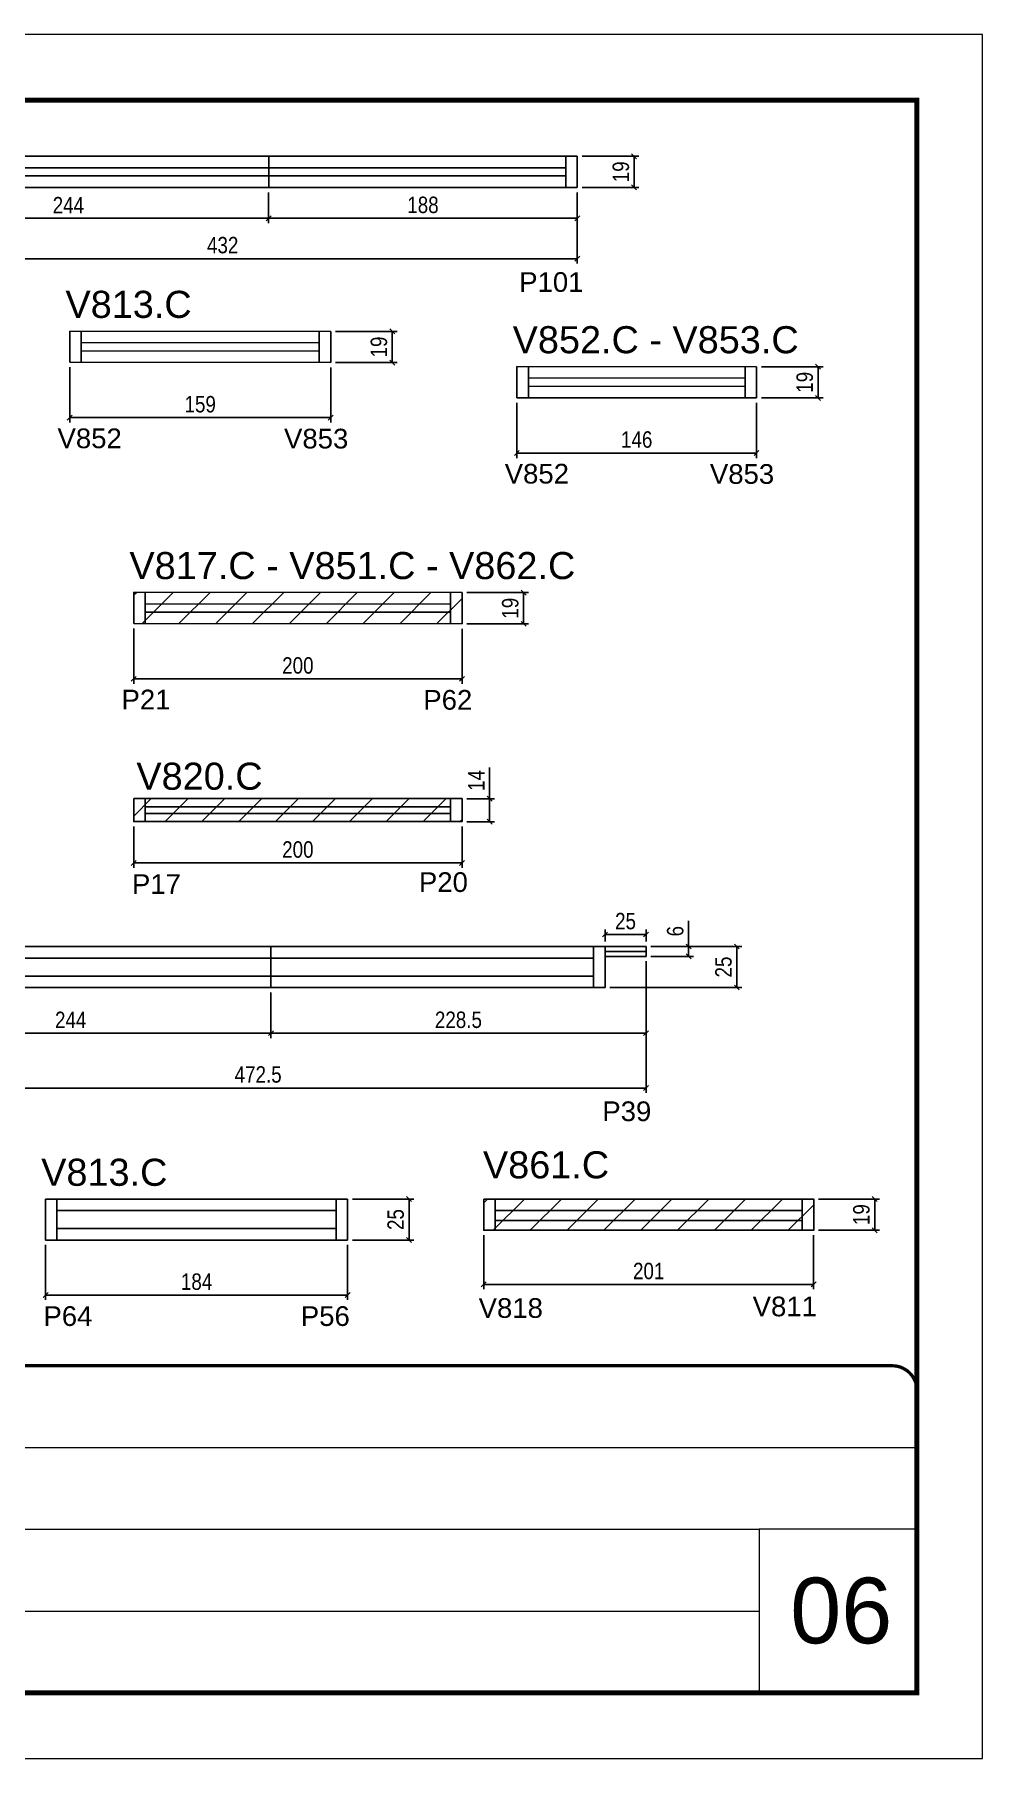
# Model space of a CAD drawing. Extents: x 1959 to 8212, y 239 to 4735.
# Drawn here: x 4465 to 5042, y 2537 to 3587 of the extents above; entities that cross this region are included whole.
import ezdxf

# ---------------------------------------------------------------- set-up
doc = ezdxf.new("R2010")
doc.units = 0
doc.linetypes.add('CONTINUO', pattern=[0])
doc.linetypes.add('DASHED', pattern=[0.75, 0.5, -0.25])
for name, color, linetype in [('5', 5, 'Continuous'), ('COTA', 241, 'Continuous'), ('NOMENCLATURA', 7, 'Continuous'), ('Painéis', 200, 'Continuous'), ('SARR_2.2x7', 40, 'Continuous'), ('SARR_EDITAR', 141, 'Continuous')]:
    doc.layers.add(name, color=color, linetype=linetype)
for name, color, linetype, lineweight in [('CARIMBO', 255, 'Continuous', 9), ('Folhas', 255, 'Continuous', 9), ('REAPROVEITAMENTO', 251, 'Continuous', 9), ('SARRAFO DE PRESSAO', 251, 'DASHED', 9)]:
    doc.layers.add(name, color=color, linetype=linetype, lineweight=lineweight)
doc.styles.add('ARIAL', font='arial.ttf')
doc.styles.add('COTA TECNICA', font='techl___.ttf', dxfattribs={"height": 10})
doc.styles.add('COTA TECNICA-50', font='techl___.ttf', dxfattribs={"height": 10})
doc.styles.get("Standard").update_dxf_attribs({"font": 'arial.ttf'})
doc.dimstyles.new('COTA PAINEL-50', dxfattribs={"dimtxt": 10, "dimasz": 3, "dimexe": 3, "dimexo": 3, "dimgap": 3, "dimtad": 1, "dimdec": 1, "dimzin": 12, "dimdsep": 46, "dimtxsty": 'COTA TECNICA-50', "dimblk1": 'OBLIQUE', "dimblk2": 'OBLIQUE', "dimsah": 1, "dimcen": 0.9, "dimclrd": 4, "dimclre": 4, "dimclrt": 240, "dimadec": 1, "dimazin": 3, "dimtfac": 1, "dimtdec": 1, "dimtmove": 0, "dimatfit": 3, "dimfxl": 1, "dimtolj": 1, "dimtzin": 12, "dimarcsym": 0})
doc.dimstyles.new('PAINEL', dxfattribs={"dimtxt": 10, "dimasz": 3, "dimexe": 3, "dimexo": 3, "dimgap": 3, "dimtad": 1, "dimdec": 1, "dimzin": 12, "dimdsep": 46, "dimtxsty": 'COTA TECNICA', "dimblk1": 'OBLIQUE', "dimblk2": 'OBLIQUE', "dimsah": 1, "dimcen": 0.9, "dimclrd": 4, "dimclre": 4, "dimclrt": 240, "dimadec": 1, "dimazin": 3, "dimtfac": 1, "dimtdec": 1, "dimtmove": 0, "dimatfit": 3, "dimfxl": 1, "dimtolj": 1, "dimtzin": 12, "dimarcsym": 0})
pattern_1 = [(45, (0, -45.152), (-11.22532, 11.22532), [])]

# ---------------------------------------------------------------- blocks, each defined once
blk = doc.blocks.new('9999999999')
at = {"color": 30, "linetype": 'CONTINUO'}
for p, q in [((98564.6, 34379.6), (99584, 34379.6)), ((98564.6, 34329.8), (99488, 34329.8)), ((99584, 34329.8), (99488, 34329.8)), ((99488, 34329.8), (99488, 34230.2)), ((98564.6, 34280), (99488, 34280))]:
    blk.add_line(p, q, dxfattribs=at)
at = {"color": 30, "linetype": 'CONTINUO', "const_width": 2}
blk.add_lwpolyline([(99584, 34230.2), (99584, 34414.4, 0.414214), (99569, 34429.4), (98229, 34429.4, 0.414214), (98214, 34414.4), (98214, 34245.2, 0.414214), (98229, 34230.2), (99584, 34230.2)], format="xyb", dxfattribs=at)
at = {"layer": 'Folhas'}
blk.add_lwpolyline([(98139, 34190.2), (99624, 34190.2), (99624, 35240.2), (98139, 35240.2)], close=True, dxfattribs=at)
at = {"layer": 'Folhas', "color": 30, "const_width": 3}
blk.add_lwpolyline([(98214, 34230.2), (99584, 34230.2), (99584, 35200.2), (98214, 35200.2)], close=True, dxfattribs=at)
blk = doc.blocks.new('_Oblique')
at = {"color": 0, "linetype": 'ByBlock', "lineweight": -2}
blk.add_line((-0.5, -0.5), (0.5, 0.5), dxfattribs=at)
blk = doc.blocks.new('*D347')
at = {"layer": 'COTA', "color": 4, "lineweight": -2, "transparency": 16777216}
for p, q in [((4363.4, 3490.5), (4363.4, 3447.1)), ((4795.4, 3490.5), (4795.4, 3447.1)), ((4363.4, 3450.1), (4795.4, 3450.1))]:
    blk.add_line(p, q, dxfattribs=at)
at = {"layer": 'Defpoints', "color": 0, "transparency": 16777216}
for p in [(4363.4, 3493.5), (4795.4, 3493.5), (4795.4, 3450.1)]:
    blk.add_point(p, dxfattribs=at)
at = {"layer": 'COTA', "color": 4, "lineweight": -2, "transparency": 16777216, "xscale": 3, "yscale": 3, "zscale": 3, "rotation": 180}
blk.add_blockref('_Oblique', (4363.4, 3450.1), dxfattribs=at)
at = {"layer": 'COTA', "color": 4, "lineweight": -2, "transparency": 16777216, "xscale": 3, "yscale": 3, "zscale": 3}
blk.add_blockref('_Oblique', (4795.4, 3450.1), dxfattribs=at)
at = {"layer": 'COTA', "color": 240, "transparency": 16777216, "insert": (4579.4, 3458.3), "char_height": 10, "attachment_point": 5, "style": 'COTA TECNICA'}
blk.add_mtext('\\A1;432', dxfattribs=at)
blk = doc.blocks.new('*D348')
at = {"layer": 'COTA', "color": 4, "lineweight": -2, "transparency": 16777216}
for p, q in [((4798.4, 3512.5), (4833, 3512.5)), ((4830, 3493.5), (4830, 3512.5)), ((4798.4, 3493.5), (4833, 3493.5))]:
    blk.add_line(p, q, dxfattribs=at)
at = {"layer": 'Defpoints', "color": 0, "transparency": 16777216}
for p in [(4795.4, 3512.5), (4830, 3512.5), (4795.4, 3493.5)]:
    blk.add_point(p, dxfattribs=at)
at = {"layer": 'COTA', "color": 4, "lineweight": -2, "transparency": 16777216, "xscale": 3, "yscale": 3, "zscale": 3}
for p, rotation in [((4830, 3512.5), 90), ((4830, 3493.5), 270)]:
    blk.add_blockref('_Oblique', p, dxfattribs=dict(at, rotation=rotation))
at = {"layer": 'COTA', "color": 240, "transparency": 16777216, "insert": (4822, 3503), "char_height": 10, "attachment_point": 5, "rotation": 90, "style": 'COTA TECNICA'}
blk.add_mtext('\\A1;19', dxfattribs=at)
blk = doc.blocks.new('*D349')
at = {"layer": 'COTA', "color": 4, "lineweight": -2, "transparency": 16777216}
for p, q in [((4363.4, 3490.5), (4363.4, 3471.7)), ((4607.4, 3490.5), (4607.4, 3471.7)), ((4363.4, 3474.7), (4607.4, 3474.7))]:
    blk.add_line(p, q, dxfattribs=at)
at = {"layer": 'Defpoints', "color": 0, "transparency": 16777216}
for p in [(4363.4, 3493.5), (4607.4, 3493.5), (4607.4, 3474.7)]:
    blk.add_point(p, dxfattribs=at)
at = {"layer": 'COTA', "color": 4, "lineweight": -2, "transparency": 16777216, "xscale": 3, "yscale": 3, "zscale": 3, "rotation": 180}
blk.add_blockref('_Oblique', (4363.4, 3474.7), dxfattribs=at)
at = {"layer": 'COTA', "color": 4, "lineweight": -2, "transparency": 16777216, "xscale": 3, "yscale": 3, "zscale": 3}
blk.add_blockref('_Oblique', (4607.4, 3474.7), dxfattribs=at)
at = {"layer": 'COTA', "color": 240, "transparency": 16777216, "insert": (4485.4, 3482.7), "char_height": 10, "attachment_point": 5, "style": 'COTA TECNICA'}
blk.add_mtext('\\A1;244', dxfattribs=at)
blk = doc.blocks.new('*D350')
at = {"layer": 'COTA', "color": 4, "lineweight": -2, "transparency": 16777216}
for p, q in [((4607.4, 3490.5), (4607.4, 3471.7)), ((4795.4, 3490.5), (4795.4, 3471.7)), ((4607.4, 3474.7), (4795.4, 3474.7))]:
    blk.add_line(p, q, dxfattribs=at)
at = {"layer": 'Defpoints', "color": 0, "transparency": 16777216}
for p in [(4607.4, 3493.5), (4795.4, 3493.5), (4795.4, 3474.7)]:
    blk.add_point(p, dxfattribs=at)
at = {"layer": 'COTA', "color": 4, "lineweight": -2, "transparency": 16777216, "xscale": 3, "yscale": 3, "zscale": 3, "rotation": 180}
blk.add_blockref('_Oblique', (4607.4, 3474.7), dxfattribs=at)
at = {"layer": 'COTA', "color": 4, "lineweight": -2, "transparency": 16777216, "xscale": 3, "yscale": 3, "zscale": 3}
blk.add_blockref('_Oblique', (4795.4, 3474.7), dxfattribs=at)
at = {"layer": 'COTA', "color": 240, "transparency": 16777216, "insert": (4701.4, 3482.8), "char_height": 10, "attachment_point": 5, "style": 'COTA TECNICA'}
blk.add_mtext('\\A1;188', dxfattribs=at)
blk = doc.blocks.new('*D381')
at = {"layer": 'COTA', "color": 4, "lineweight": -2, "transparency": 16777216}
for p, q in [((4364.8, 3003.2), (4364.8, 2975.4)), ((4608.8, 3003.2), (4608.8, 2975.4)), ((4364.8, 2978.4), (4608.8, 2978.4))]:
    blk.add_line(p, q, dxfattribs=at)
at = {"layer": 'Defpoints', "color": 0, "transparency": 16777216}
for p in [(4364.8, 3006.2), (4608.8, 3006.2), (4608.8, 2978.4)]:
    blk.add_point(p, dxfattribs=at)
at = {"layer": 'COTA', "color": 4, "lineweight": -2, "transparency": 16777216, "xscale": 3, "yscale": 3, "zscale": 3, "rotation": 180}
blk.add_blockref('_Oblique', (4364.8, 2978.4), dxfattribs=at)
at = {"layer": 'COTA', "color": 4, "lineweight": -2, "transparency": 16777216, "xscale": 3, "yscale": 3, "zscale": 3}
blk.add_blockref('_Oblique', (4608.8, 2978.4), dxfattribs=at)
at = {"layer": 'COTA', "color": 240, "transparency": 16777216, "insert": (4486.8, 2986.5), "char_height": 10, "attachment_point": 5, "style": 'COTA TECNICA'}
blk.add_mtext('\\A1;244', dxfattribs=at)
blk = doc.blocks.new('*D382')
at = {"layer": 'COTA', "color": 4, "lineweight": -2, "transparency": 16777216}
for p, q in [((4837.3, 3022.2), (4837.3, 2942)), ((4364.8, 3003.2), (4364.8, 2942)), ((4364.8, 2945), (4837.3, 2945))]:
    blk.add_line(p, q, dxfattribs=at)
at = {"layer": 'Defpoints', "color": 0, "transparency": 16777216}
for p in [(4837.3, 3025.2), (4364.8, 3006.2), (4837.3, 2945)]:
    blk.add_point(p, dxfattribs=at)
at = {"layer": 'COTA', "color": 4, "lineweight": -2, "transparency": 16777216, "xscale": 3, "yscale": 3, "zscale": 3, "rotation": 180}
blk.add_blockref('_Oblique', (4364.8, 2945), dxfattribs=at)
at = {"layer": 'COTA', "color": 4, "lineweight": -2, "transparency": 16777216, "xscale": 3, "yscale": 3, "zscale": 3}
blk.add_blockref('_Oblique', (4837.3, 2945), dxfattribs=at)
at = {"layer": 'COTA', "color": 240, "transparency": 16777216, "insert": (4601, 2953.2), "char_height": 10, "attachment_point": 5, "style": 'COTA TECNICA'}
blk.add_mtext('\\A1;472.5', dxfattribs=at)
blk = doc.blocks.new('*D383')
at = {"layer": 'COTA', "color": 4, "lineweight": -2, "transparency": 16777216}
for p, q in [((4837.3, 3022.2), (4837.3, 2975.4)), ((4608.8, 3003.2), (4608.8, 2975.4)), ((4608.8, 2978.4), (4837.3, 2978.4))]:
    blk.add_line(p, q, dxfattribs=at)
at = {"layer": 'Defpoints', "color": 0, "transparency": 16777216}
for p in [(4837.3, 3025.2), (4608.8, 3006.2), (4837.3, 2978.4)]:
    blk.add_point(p, dxfattribs=at)
at = {"layer": 'COTA', "color": 4, "lineweight": -2, "transparency": 16777216, "xscale": 3, "yscale": 3, "zscale": 3, "rotation": 180}
blk.add_blockref('_Oblique', (4608.8, 2978.4), dxfattribs=at)
at = {"layer": 'COTA', "color": 4, "lineweight": -2, "transparency": 16777216, "xscale": 3, "yscale": 3, "zscale": 3}
blk.add_blockref('_Oblique', (4837.3, 2978.4), dxfattribs=at)
at = {"layer": 'COTA', "color": 240, "transparency": 16777216, "insert": (4723, 2986.5), "char_height": 10, "attachment_point": 5, "style": 'COTA TECNICA'}
blk.add_mtext('\\A1;228.5', dxfattribs=at)
blk = doc.blocks.new('*D384')
at = {"layer": 'COTA', "color": 4, "lineweight": -2, "transparency": 16777216}
for p, q in [((4812.3, 3034.2), (4812.3, 3041.5)), ((4812.3, 3038.5), (4837.3, 3038.5)), ((4837.3, 3034.2), (4837.3, 3041.5))]:
    blk.add_line(p, q, dxfattribs=at)
at = {"layer": 'Defpoints', "color": 0, "transparency": 16777216}
for p in [(4837.3, 3038.5), (4812.3, 3031.2), (4837.3, 3031.2)]:
    blk.add_point(p, dxfattribs=at)
at = {"layer": 'COTA', "color": 4, "lineweight": -2, "transparency": 16777216, "xscale": 3, "yscale": 3, "zscale": 3, "rotation": 180}
blk.add_blockref('_Oblique', (4812.3, 3038.5), dxfattribs=at)
at = {"layer": 'COTA', "color": 4, "lineweight": -2, "transparency": 16777216, "xscale": 3, "yscale": 3, "zscale": 3}
blk.add_blockref('_Oblique', (4837.3, 3038.5), dxfattribs=at)
at = {"layer": 'COTA', "color": 240, "transparency": 16777216, "insert": (4824.8, 3046.6), "char_height": 10, "attachment_point": 5, "style": 'COTA TECNICA'}
blk.add_mtext('\\A1;25', dxfattribs=at)
blk = doc.blocks.new('*D385')
at = {"layer": 'COTA', "color": 4, "lineweight": -2, "transparency": 16777216}
for p, q in [((4863.2, 3031.2), (4863.2, 3046.8)), ((4840.3, 3031.2), (4866.2, 3031.2)), ((4840.3, 3025.2), (4866.2, 3025.2)), ((4863.2, 3025.2), (4863.2, 3031.2))]:
    blk.add_line(p, q, dxfattribs=at)
at = {"layer": 'Defpoints', "color": 0, "transparency": 16777216}
for p in [(4837.3, 3031.2), (4837.3, 3025.2), (4863.2, 3031.2)]:
    blk.add_point(p, dxfattribs=at)
at = {"layer": 'COTA', "color": 4, "lineweight": -2, "transparency": 16777216, "xscale": 3, "yscale": 3, "zscale": 3}
for p, rotation in [((4863.2, 3031.2), 90), ((4863.2, 3025.2), 270)]:
    blk.add_blockref('_Oblique', p, dxfattribs=dict(at, rotation=rotation))
at = {"layer": 'COTA', "color": 240, "transparency": 16777216, "insert": (4855.1, 3040.5), "char_height": 10, "attachment_point": 5, "rotation": 90, "style": 'COTA TECNICA'}
blk.add_mtext('\\A1;6', dxfattribs=at)
blk = doc.blocks.new('*D386')
at = {"layer": 'COTA', "color": 4, "lineweight": -2, "transparency": 16777216}
for p, q in [((4840.3, 3031.2), (4895.6, 3031.2)), ((4892.6, 3006.2), (4892.6, 3031.2)), ((4815.3, 3006.2), (4895.6, 3006.2))]:
    blk.add_line(p, q, dxfattribs=at)
at = {"layer": 'Defpoints', "color": 0, "transparency": 16777216}
for p in [(4837.3, 3031.2), (4892.6, 3031.2), (4812.3, 3006.2)]:
    blk.add_point(p, dxfattribs=at)
at = {"layer": 'COTA', "color": 4, "lineweight": -2, "transparency": 16777216, "xscale": 3, "yscale": 3, "zscale": 3}
for p, rotation in [((4892.6, 3031.2), 90), ((4892.6, 3006.2), 270)]:
    blk.add_blockref('_Oblique', p, dxfattribs=dict(at, rotation=rotation))
at = {"layer": 'COTA', "color": 240, "transparency": 16777216, "insert": (4884.5, 3018.7), "char_height": 10, "attachment_point": 5, "rotation": 90, "style": 'COTA TECNICA'}
blk.add_mtext('\\A1;25', dxfattribs=at)
blk = doc.blocks.new('*D1040')
at = {"layer": 'COTA', "color": 4, "lineweight": -2, "transparency": 16777216}
for p, q in [((4486.2, 3384), (4486.2, 3350.3)), ((4645.2, 3383.8), (4645.2, 3350.3)), ((4486.2, 3353.3), (4645.2, 3353.3))]:
    blk.add_line(p, q, dxfattribs=at)
at = {"layer": 'Defpoints', "color": 0, "transparency": 16777216}
for p in [(4486.2, 3387), (4645.2, 3386.8), (4645.2, 3353.3)]:
    blk.add_point(p, dxfattribs=at)
at = {"layer": 'COTA', "color": 4, "lineweight": -2, "transparency": 16777216, "xscale": 3, "yscale": 3, "zscale": 3, "rotation": 180}
blk.add_blockref('_Oblique', (4486.2, 3353.3), dxfattribs=at)
at = {"layer": 'COTA', "color": 4, "lineweight": -2, "transparency": 16777216, "xscale": 3, "yscale": 3, "zscale": 3}
blk.add_blockref('_Oblique', (4645.2, 3353.3), dxfattribs=at)
at = {"layer": 'COTA', "color": 240, "transparency": 16777216, "insert": (4565.7, 3361.4), "char_height": 10, "attachment_point": 5, "style": 'COTA TECNICA'}
blk.add_mtext('\\A1;159', dxfattribs=at)
blk = doc.blocks.new('*D1041')
at = {"layer": 'COTA', "color": 4, "lineweight": -2, "transparency": 16777216}
for p, q in [((4648.2, 3405.8), (4685.7, 3405.8)), ((4682.7, 3405.8), (4682.7, 3386.8)), ((4648.2, 3386.8), (4685.7, 3386.8))]:
    blk.add_line(p, q, dxfattribs=at)
at = {"layer": 'Defpoints', "color": 0, "transparency": 16777216}
for p in [(4645.2, 3405.8), (4645.2, 3386.8), (4682.7, 3386.8)]:
    blk.add_point(p, dxfattribs=at)
at = {"layer": 'COTA', "color": 4, "lineweight": -2, "transparency": 16777216, "xscale": 3, "yscale": 3, "zscale": 3}
for p, rotation in [((4682.7, 3405.8), 90), ((4682.7, 3386.8), 270)]:
    blk.add_blockref('_Oblique', p, dxfattribs=dict(at, rotation=rotation))
at = {"layer": 'COTA', "color": 240, "transparency": 16777216, "insert": (4674.6, 3396.3), "char_height": 10, "attachment_point": 5, "rotation": 90, "style": 'COTA TECNICA'}
blk.add_mtext('\\A1;19', dxfattribs=at)
blk = doc.blocks.new('*D1054')
at = {"layer": 'COTA', "color": 4, "lineweight": -2, "transparency": 16777216}
for p, q in [((4525.2, 3224.9), (4525.2, 3191.2)), ((4725.2, 3224.7), (4725.2, 3191.2)), ((4525.2, 3194.2), (4725.2, 3194.2))]:
    blk.add_line(p, q, dxfattribs=at)
at = {"layer": 'Defpoints', "color": 0, "transparency": 16777216}
for p in [(4525.2, 3227.9), (4725.2, 3227.7), (4725.2, 3194.2)]:
    blk.add_point(p, dxfattribs=at)
at = {"layer": 'COTA', "color": 4, "lineweight": -2, "transparency": 16777216, "xscale": 3, "yscale": 3, "zscale": 3, "rotation": 180}
blk.add_blockref('_Oblique', (4525.2, 3194.2), dxfattribs=at)
at = {"layer": 'COTA', "color": 4, "lineweight": -2, "transparency": 16777216, "xscale": 3, "yscale": 3, "zscale": 3}
blk.add_blockref('_Oblique', (4725.2, 3194.2), dxfattribs=at)
at = {"layer": 'COTA', "color": 240, "transparency": 16777216, "insert": (4625.2, 3202.3), "char_height": 10, "attachment_point": 5, "style": 'COTA TECNICA'}
blk.add_mtext('\\A1;200', dxfattribs=at)
blk = doc.blocks.new('*D1055')
at = {"layer": 'COTA', "color": 4, "lineweight": -2, "transparency": 16777216}
for p, q in [((4728.2, 3246.7), (4765.7, 3246.7)), ((4762.7, 3246.7), (4762.7, 3227.7)), ((4728.2, 3227.7), (4765.7, 3227.7))]:
    blk.add_line(p, q, dxfattribs=at)
at = {"layer": 'Defpoints', "color": 0, "transparency": 16777216}
for p in [(4725.2, 3246.7), (4725.2, 3227.7), (4762.7, 3227.7)]:
    blk.add_point(p, dxfattribs=at)
at = {"layer": 'COTA', "color": 4, "lineweight": -2, "transparency": 16777216, "xscale": 3, "yscale": 3, "zscale": 3}
for p, rotation in [((4762.7, 3246.7), 90), ((4762.7, 3227.7), 270)]:
    blk.add_blockref('_Oblique', p, dxfattribs=dict(at, rotation=rotation))
at = {"layer": 'COTA', "color": 240, "transparency": 16777216, "insert": (4754.6, 3237.2), "char_height": 10, "attachment_point": 5, "rotation": 90, "style": 'COTA TECNICA'}
blk.add_mtext('\\A1;19', dxfattribs=at)
blk = doc.blocks.new('*D1056')
at = {"layer": 'COTA', "color": 4, "linetype": 'ByBlock', "lineweight": -2, "transparency": 16777216}
for p, q in [((4525.2, 3104.2), (4525.2, 3079.1)), ((4725.2, 3104.2), (4725.2, 3079.1)), ((4525.2, 3082.1), (4725.2, 3082.1))]:
    blk.add_line(p, q, dxfattribs=at)
at = {"layer": 'Defpoints', "color": 0, "linetype": 'ByBlock', "transparency": 16777216}
for p in [(4525.2, 3107.2), (4725.2, 3107.2), (4725.2, 3082.1)]:
    blk.add_point(p, dxfattribs=at)
at = {"layer": 'COTA', "color": 4, "linetype": 'ByBlock', "lineweight": -2, "transparency": 16777216, "xscale": 3, "yscale": 3, "zscale": 3, "rotation": 180}
blk.add_blockref('_Oblique', (4525.2, 3082.1), dxfattribs=at)
at = {"layer": 'COTA', "color": 4, "linetype": 'ByBlock', "lineweight": -2, "transparency": 16777216, "xscale": 3, "yscale": 3, "zscale": 3}
blk.add_blockref('_Oblique', (4725.2, 3082.1), dxfattribs=at)
at = {"layer": 'COTA', "color": 240, "linetype": 'ByBlock', "transparency": 16777216, "insert": (4625.2, 3090.2), "char_height": 10, "attachment_point": 5, "style": 'COTA TECNICA-50'}
blk.add_mtext('\\A1;200', dxfattribs=at)
blk = doc.blocks.new('*D1057')
at = {"layer": 'COTA', "color": 4, "lineweight": -2, "transparency": 16777216}
for p, q in [((4742, 3121.2), (4742, 3140.3)), ((4728.2, 3121.2), (4745, 3121.2)), ((4742, 3107.2), (4742, 3121.2)), ((4728.2, 3107.2), (4745, 3107.2))]:
    blk.add_line(p, q, dxfattribs=at)
at = {"layer": 'Defpoints', "color": 0, "transparency": 16777216}
for p in [(4725.2, 3121.2), (4742, 3121.2), (4725.2, 3107.2)]:
    blk.add_point(p, dxfattribs=at)
at = {"layer": 'COTA', "color": 4, "lineweight": -2, "transparency": 16777216, "xscale": 3, "yscale": 3, "zscale": 3}
for p, rotation in [((4742, 3121.2), 90), ((4742, 3107.2), 270)]:
    blk.add_blockref('_Oblique', p, dxfattribs=dict(at, rotation=rotation))
at = {"layer": 'COTA', "color": 240, "transparency": 16777216, "insert": (4733.9, 3132.3), "char_height": 10, "attachment_point": 5, "rotation": 90, "style": 'COTA TECNICA'}
blk.add_mtext('\\A1;14', dxfattribs=at)
blk = doc.blocks.new('*D1152')
at = {"layer": 'COTA', "color": 4, "lineweight": -2, "transparency": 16777216}
for p, q in [((4471.5, 2849.4), (4471.5, 2815.9)), ((4655.5, 2849.4), (4655.5, 2815.9)), ((4471.5, 2818.9), (4655.5, 2818.9))]:
    blk.add_line(p, q, dxfattribs=at)
at = {"layer": 'Defpoints', "color": 0, "transparency": 16777216}
for p in [(4471.5, 2852.4), (4655.5, 2852.4), (4655.5, 2818.9)]:
    blk.add_point(p, dxfattribs=at)
at = {"layer": 'COTA', "color": 4, "lineweight": -2, "transparency": 16777216, "xscale": 3, "yscale": 3, "zscale": 3, "rotation": 180}
blk.add_blockref('_Oblique', (4471.5, 2818.9), dxfattribs=at)
at = {"layer": 'COTA', "color": 4, "lineweight": -2, "transparency": 16777216, "xscale": 3, "yscale": 3, "zscale": 3}
blk.add_blockref('_Oblique', (4655.5, 2818.9), dxfattribs=at)
at = {"layer": 'COTA', "color": 240, "transparency": 16777216, "insert": (4563.5, 2827), "char_height": 10, "attachment_point": 5, "style": 'COTA TECNICA'}
blk.add_mtext('\\A1;184', dxfattribs=at)
blk = doc.blocks.new('*D1153')
at = {"layer": 'COTA', "color": 4, "lineweight": -2, "transparency": 16777216}
for p, q in [((4658.5, 2877.4), (4695.9, 2877.4)), ((4692.9, 2877.4), (4692.9, 2852.4)), ((4658.5, 2852.4), (4695.9, 2852.4))]:
    blk.add_line(p, q, dxfattribs=at)
at = {"layer": 'Defpoints', "color": 0, "transparency": 16777216}
for p in [(4655.5, 2877.4), (4655.5, 2852.4), (4692.9, 2852.4)]:
    blk.add_point(p, dxfattribs=at)
at = {"layer": 'COTA', "color": 4, "lineweight": -2, "transparency": 16777216, "xscale": 3, "yscale": 3, "zscale": 3}
for p, rotation in [((4692.9, 2877.4), 90), ((4692.9, 2852.4), 270)]:
    blk.add_blockref('_Oblique', p, dxfattribs=dict(at, rotation=rotation))
at = {"layer": 'COTA', "color": 240, "transparency": 16777216, "insert": (4684.8, 2864.9), "char_height": 10, "attachment_point": 5, "rotation": 90, "style": 'COTA TECNICA'}
blk.add_mtext('\\A1;25', dxfattribs=at)
blk = doc.blocks.new('*D1173')
at = {"layer": 'COTA', "color": 4, "lineweight": -2, "transparency": 16777216}
for p, q in [((4758.6, 3362.4), (4758.6, 3328.7)), ((4904.6, 3362.3), (4904.6, 3328.7)), ((4758.6, 3331.7), (4904.6, 3331.7))]:
    blk.add_line(p, q, dxfattribs=at)
at = {"layer": 'Defpoints', "color": 0, "transparency": 16777216}
for p in [(4758.6, 3365.4), (4904.6, 3365.3), (4904.6, 3331.7)]:
    blk.add_point(p, dxfattribs=at)
at = {"layer": 'COTA', "color": 4, "lineweight": -2, "transparency": 16777216, "xscale": 3, "yscale": 3, "zscale": 3, "rotation": 180}
blk.add_blockref('_Oblique', (4758.6, 3331.7), dxfattribs=at)
at = {"layer": 'COTA', "color": 4, "lineweight": -2, "transparency": 16777216, "xscale": 3, "yscale": 3, "zscale": 3}
blk.add_blockref('_Oblique', (4904.6, 3331.7), dxfattribs=at)
at = {"layer": 'COTA', "color": 240, "transparency": 16777216, "insert": (4831.6, 3339.9), "char_height": 10, "attachment_point": 5, "style": 'COTA TECNICA'}
blk.add_mtext('\\A1;146', dxfattribs=at)
blk = doc.blocks.new('*D1174')
at = {"layer": 'COTA', "color": 4, "lineweight": -2, "transparency": 16777216}
for p, q in [((4907.6, 3384.3), (4945.1, 3384.3)), ((4942.1, 3384.3), (4942.1, 3365.3)), ((4907.6, 3365.3), (4945.1, 3365.3))]:
    blk.add_line(p, q, dxfattribs=at)
at = {"layer": 'Defpoints', "color": 0, "transparency": 16777216}
for p in [(4904.6, 3384.3), (4904.6, 3365.3), (4942.1, 3365.3)]:
    blk.add_point(p, dxfattribs=at)
at = {"layer": 'COTA', "color": 4, "lineweight": -2, "transparency": 16777216, "xscale": 3, "yscale": 3, "zscale": 3}
for p, rotation in [((4942.1, 3384.3), 90), ((4942.1, 3365.3), 270)]:
    blk.add_blockref('_Oblique', p, dxfattribs=dict(at, rotation=rotation))
at = {"layer": 'COTA', "color": 240, "transparency": 16777216, "insert": (4934, 3374.8), "char_height": 10, "attachment_point": 5, "rotation": 90, "style": 'COTA TECNICA'}
blk.add_mtext('\\A1;19', dxfattribs=at)
blk = doc.blocks.new('*D1203')
at = {"layer": 'COTA', "color": 4, "lineweight": -2, "transparency": 16777216}
for p, q in [((4942.4, 2877.4), (4979.6, 2877.4)), ((4976.6, 2858.4), (4976.6, 2877.4)), ((4942.4, 2858.4), (4979.6, 2858.4))]:
    blk.add_line(p, q, dxfattribs=at)
at = {"layer": 'Defpoints', "color": 0, "transparency": 16777216}
for p in [(4939.4, 2877.4), (4976.6, 2877.4), (4939.4, 2858.4)]:
    blk.add_point(p, dxfattribs=at)
at = {"layer": 'COTA', "color": 4, "lineweight": -2, "transparency": 16777216, "xscale": 3, "yscale": 3, "zscale": 3}
for p, rotation in [((4976.6, 2877.4), 90), ((4976.6, 2858.4), 270)]:
    blk.add_blockref('_Oblique', p, dxfattribs=dict(at, rotation=rotation))
at = {"layer": 'COTA', "color": 240, "transparency": 16777216, "insert": (4968.5, 2867.9), "char_height": 10, "attachment_point": 5, "rotation": 90, "style": 'COTA TECNICA'}
blk.add_mtext('\\A1;19', dxfattribs=at)
blk = doc.blocks.new('*D1204')
at = {"layer": 'COTA', "color": 4, "linetype": 'ByBlock', "lineweight": -2, "transparency": 16777216}
for p, q in [((4738.4, 2855.4), (4738.4, 2822.4)), ((4939.4, 2855.4), (4939.4, 2822.4)), ((4738.4, 2825.4), (4939.4, 2825.4))]:
    blk.add_line(p, q, dxfattribs=at)
at = {"layer": 'Defpoints', "color": 0, "linetype": 'ByBlock', "transparency": 16777216}
for p in [(4738.4, 2858.4), (4939.4, 2858.4), (4939.4, 2825.4)]:
    blk.add_point(p, dxfattribs=at)
at = {"layer": 'COTA', "color": 4, "linetype": 'ByBlock', "lineweight": -2, "transparency": 16777216, "xscale": 3, "yscale": 3, "zscale": 3, "rotation": 180}
blk.add_blockref('_Oblique', (4738.4, 2825.4), dxfattribs=at)
at = {"layer": 'COTA', "color": 4, "linetype": 'ByBlock', "lineweight": -2, "transparency": 16777216, "xscale": 3, "yscale": 3, "zscale": 3}
blk.add_blockref('_Oblique', (4939.4, 2825.4), dxfattribs=at)
at = {"layer": 'COTA', "color": 240, "linetype": 'ByBlock', "transparency": 16777216, "insert": (4838.9, 2833.5), "char_height": 10, "attachment_point": 5, "style": 'COTA TECNICA-50'}
blk.add_mtext('\\A1;201', dxfattribs=at)

msp = doc.modelspace()

# ---------------------------------------------------------------- hatches: boundary and pattern name
at = {"layer": 'REAPROVEITAMENTO'}
h = msp.add_hatch(dxfattribs=at)
h.set_pattern_fill('ANSI31', color=256, scale=5, style=0)
h.set_pattern_definition(pattern_1)
h.paths.add_polyline_path([(4725.21, 3227.72), (4725.21, 3246.72), (4525.21, 3246.89), (4525.21, 3227.89)])
h = msp.add_hatch(dxfattribs=at)
h.set_pattern_fill('ANSI31', color=256, scale=5, style=0)
h.set_pattern_definition(pattern_1)
h.paths.add_polyline_path([(4525.21, 3121.23), (4525.21, 3107.23), (4725.21, 3107.23), (4725.21, 3121.23)])
h = msp.add_hatch(dxfattribs=at)
h.set_pattern_fill('ANSI31', color=256, scale=5, style=0)
h.paths.add_polyline_path([(4939.41, 2877.4), (4738.41, 2877.4), (4738.41, 2858.4), (4939.41, 2858.4)])

# ---------------------------------------------------------------- linework, layer by layer
at = {"layer": 'COTA'}
msp.add_line((4812.3, 3025.17), (4812.3, 3031.17), dxfattribs=at)
at = {"layer": 'Painéis'}
for p, q in [((4363.41, 3512.51), (4795.41, 3512.51)), ((4607.41, 3493.51), (4607.41, 3512.51)), ((4795.41, 3512.51), (4795.41, 3493.51)), ((4795.41, 3493.51), (4363.41, 3493.51)), ((4486.23, 3386.98), (4486.23, 3405.98)), ((4486.23, 3405.98), (4645.22, 3405.81)), ((4645.22, 3405.81), (4645.22, 3386.81)), ((4645.22, 3386.81), (4486.23, 3386.98)), ((4758.64, 3365.44), (4758.64, 3384.44)), ((4758.64, 3384.44), (4904.64, 3384.27)), ((4904.64, 3384.27), (4904.64, 3365.27)), ((4904.64, 3365.27), (4758.64, 3365.44)), ((4525.21, 3227.89), (4525.21, 3246.89)), ((4525.21, 3246.89), (4725.21, 3246.72)), ((4725.21, 3246.72), (4725.21, 3227.72)), ((4725.21, 3227.72), (4525.21, 3227.89)), ((4608.8, 3031.17), (4608.8, 3006.17)), ((4471.45, 2852.4), (4471.45, 2877.4)), ((4471.45, 2877.4), (4655.45, 2877.4)), ((4655.45, 2877.4), (4655.45, 2852.4)), ((4655.45, 2852.4), (4471.45, 2852.4))]:
    msp.add_line(p, q, dxfattribs=at)
at = {"layer": 'Painéis', "linetype": 'ByBlock'}
for points in [[(4525.21, 3121.23), (4725.21, 3121.23), (4725.21, 3107.23), (4525.21, 3107.23)], [(4738.41, 2877.4), (4738.41, 2858.4), (4939.41, 2858.4), (4939.41, 2877.4)]]:
    msp.add_lwpolyline(points, close=True, dxfattribs=at)
at = {"layer": 'Painéis'}
msp.add_lwpolyline([(4364.8, 3031.17), (4364.8, 3006.17), (4812.3, 3006.17), (4812.3, 3025.17), (4837.3, 3025.17), (4837.3, 3031.17), (4364.8, 3031.17)], dxfattribs=at)
at = {"layer": 'SARR_2.2x7', "linetype": 'Continuous'}
for p, q in [((4788.41, 3512.51), (4788.41, 3493.51)), ((4607.41, 3505.51), (4370.41, 3505.51)), ((4370.41, 3500.51), (4607.41, 3500.51)), ((4788.41, 3505.51), (4607.41, 3505.51)), ((4607.41, 3500.51), (4788.41, 3500.51)), ((4493.23, 3405.98), (4493.23, 3386.98)), ((4638.22, 3405.81), (4638.22, 3386.81)), ((4638.22, 3398.81), (4493.23, 3398.98)), ((4493.23, 3393.98), (4638.22, 3393.81)), ((4765.64, 3384.44), (4765.64, 3365.44)), ((4897.64, 3384.27), (4897.64, 3365.27)), ((4897.64, 3377.27), (4765.64, 3377.44)), ((4765.64, 3372.44), (4897.64, 3372.27)), ((4532.21, 3246.89), (4532.21, 3227.89)), ((4718.21, 3246.72), (4718.21, 3227.72)), ((4718.21, 3239.72), (4532.21, 3239.89)), ((4532.21, 3234.89), (4718.21, 3234.72)), ((4532.21, 3121.23), (4532.21, 3107.23)), ((4718.21, 3121.23), (4718.21, 3107.23)), ((4371.8, 3024.17), (4608.8, 3024.17)), ((4805.3, 3024.17), (4608.8, 3024.17)), ((4805.3, 3031.17), (4805.3, 3006.17)), ((4371.8, 3013.17), (4608.8, 3013.17)), ((4805.3, 3013.17), (4608.8, 3013.17)), ((4478.45, 2877.4), (4478.45, 2852.4)), ((4648.45, 2877.4), (4648.45, 2852.4)), ((4745.41, 2877.4), (4745.41, 2858.4)), ((4932.41, 2877.4), (4932.41, 2858.4)), ((4648.45, 2870.4), (4478.45, 2870.4)), ((4745.41, 2870.4), (4932.41, 2870.4)), ((4478.45, 2859.4), (4648.45, 2859.4)), ((4745.41, 2864.4), (4932.41, 2864.4))]:
    msp.add_line(p, q, dxfattribs=at)
at = {"layer": 'SARR_EDITAR', "linetype": 'Continuous'}
for p, q in [((4532.21, 3116.23), (4718.21, 3116.23)), ((4718.21, 3112.23), (4532.21, 3112.23))]:
    msp.add_line(p, q, dxfattribs=at)
at = {"layer": 'SARR_EDITAR'}
msp.add_line((4812.3, 3028.17), (4837.3, 3028.17), dxfattribs=at)

# ---------------------------------------------------------------- block references
at = {"layer": 'SARRAFO DE PRESSAO', "color": 6, "linetype": 'ByBlock'}
msp.add_blockref('9999999999', (-94581.71, -31653.56), dxfattribs=at)

# ---------------------------------------------------------------- texts
at = {"layer": '5', "linetype": 'Continuous'}
for s, p in [('P101', (4760.04, 3429.88)), ('V852', (4478.79, 3334.68)), ('V853', (4616.78, 3334.51)), ('V852', (4751.21, 3313.14)), ('V853', (4876.2, 3312.97)), ('P21', (4517.78, 3175.59)), ('P62', (4701.62, 3175.42)), ('P20', (4698.95, 3064.4)), ('P17', (4524.16, 3063.24)), ('P39', (4810.67, 2924.84)), ('V818', (4735.32, 2805.01)), ('V811', (4902.25, 2805.97)), ('P64', (4470.22, 2800.09)), ('P56', (4627.01, 2800.09))]:
    msp.add_text(s, height=12, rotation=359.99996, dxfattribs=at).set_placement(p)
at = {"layer": 'CARIMBO', "style": 'ARIAL'}
msp.add_text('06', height=40, dxfattribs=at).set_placement((4925.13, 2606.79))
at = {"layer": 'NOMENCLATURA', "linetype": 'Continuous'}
for s, p in [('V813.C', (4483.63, 3414.03)), ('V852.C - V853.C', (4756.04, 3392.49)), ('V817.C - V851.C - V862.C', (4522.61, 3254.94)), ('V820.C', (4526.83, 3126.66)), ('V813.C', (4468.85, 2885.44)), ('V861.C', (4737.94, 2889.96))]:
    msp.add_text(s, height=16.5, dxfattribs=at).set_placement(p)

# ---------------------------------------------------------------- dimensions: what is measured, and where the dimension line sits
at = {"layer": 'COTA'}
for base, p1, p2, picture, middle in [((4830.04, 3512.51), (4795.41, 3493.51), (4795.41, 3512.51), '*D348', (4821.96, 3503.01)), ((4682.69, 3386.81), (4645.22, 3405.81), (4645.22, 3386.81), '*D1041', (4674.6, 3396.31)), ((4942.11, 3365.27), (4904.64, 3384.27), (4904.64, 3365.27), '*D1174', (4934.02, 3374.77)), ((4762.67, 3227.72), (4725.21, 3246.72), (4725.21, 3227.72), '*D1055', (4754.59, 3237.22)), ((4742.02, 3121.23), (4725.21, 3107.23), (4725.21, 3121.23), '*D1057', (4733.94, 3132.29)), ((4863.21, 3031.17), (4837.3, 3025.17), (4837.3, 3031.17), '*D385', (4855.11, 3040.5)), ((4892.58, 3031.17), (4812.3, 3006.17), (4837.3, 3031.17), '*D386', (4884.47, 3018.67)), ((4692.92, 2852.4), (4655.45, 2877.4), (4655.45, 2852.4), '*D1153', (4684.81, 2864.9)), ((4976.56, 2877.4), (4939.41, 2858.4), (4939.41, 2877.4), '*D1203', (4968.48, 2867.9))]:
    dim = msp.add_linear_dim(base=base, p1=p1, p2=p2, angle=90, dimstyle='PAINEL', dxfattribs=at)
    dim.commit()
    dim.dimension.update_dxf_attribs({"geometry": picture, "text_midpoint": middle})
for base, p1, p2, picture, middle in [((4795.41, 3450.09), (4363.41, 3493.51), (4795.41, 3493.51), '*D347', (4579.41, 3458.3)), ((4607.41, 3474.67), (4363.41, 3493.51), (4607.41, 3493.51), '*D349', (4485.41, 3482.74)), ((4645.22, 3353.29), (4486.23, 3386.98), (4645.22, 3386.81), '*D1040', (4565.73, 3361.43)), ((4904.64, 3331.75), (4758.64, 3365.44), (4904.64, 3365.27), '*D1173', (4831.64, 3339.85)), ((4725.21, 3194.2), (4525.21, 3227.89), (4725.21, 3227.72), '*D1054', (4625.21, 3202.3)), ((4837.3, 3038.46), (4812.3, 3031.17), (4837.3, 3031.17), '*D384', (4824.8, 3046.57)), ((4837.3, 2945.05), (4364.8, 3006.17), (4837.3, 3025.17), '*D382', (4601.05, 2953.16)), ((4837.3, 2978.4), (4608.8, 3006.17), (4837.3, 3025.17), '*D383', (4723.05, 2986.53)), ((4608.8, 2978.4), (4364.8, 3006.17), (4608.8, 3006.17), '*D381', (4486.8, 2986.47)), ((4655.45, 2818.87), (4471.45, 2852.4), (4655.45, 2852.4), '*D1152', (4563.45, 2826.97))]:
    dim = msp.add_linear_dim(base=base, p1=p1, p2=p2, dimstyle='PAINEL', dxfattribs=at)
    dim.commit()
    dim.dimension.update_dxf_attribs({"geometry": picture, "text_midpoint": middle})
dim = msp.add_linear_dim(base=(4795.41, 3474.67), p1=(4607.41, 3493.51), p2=(4795.41, 3493.51), dimstyle='PAINEL', override={"dimtmove": 1}, dxfattribs=at)
dim.commit()
dim.dimension.update_dxf_attribs({"geometry": '*D350', "text_midpoint": (4701.41, 3482.76)})
at = {"layer": 'COTA', "color": 1, "linetype": 'ByBlock'}
for base, p1, p2, picture, middle in [((4725.21, 3082.12), (4525.21, 3107.23), (4725.21, 3107.23), '*D1056', (4625.21, 3090.22)), ((4939.41, 2825.43), (4738.41, 2858.4), (4939.41, 2858.4), '*D1204', (4838.91, 2833.53))]:
    dim = msp.add_linear_dim(base=base, p1=p1, p2=p2, dimstyle='COTA PAINEL-50', override={"dimarcsym": 1}, dxfattribs=at)
    dim.commit()
    dim.dimension.update_dxf_attribs({"geometry": picture, "text_midpoint": middle})

doc.saveas('drawing.dxf')
